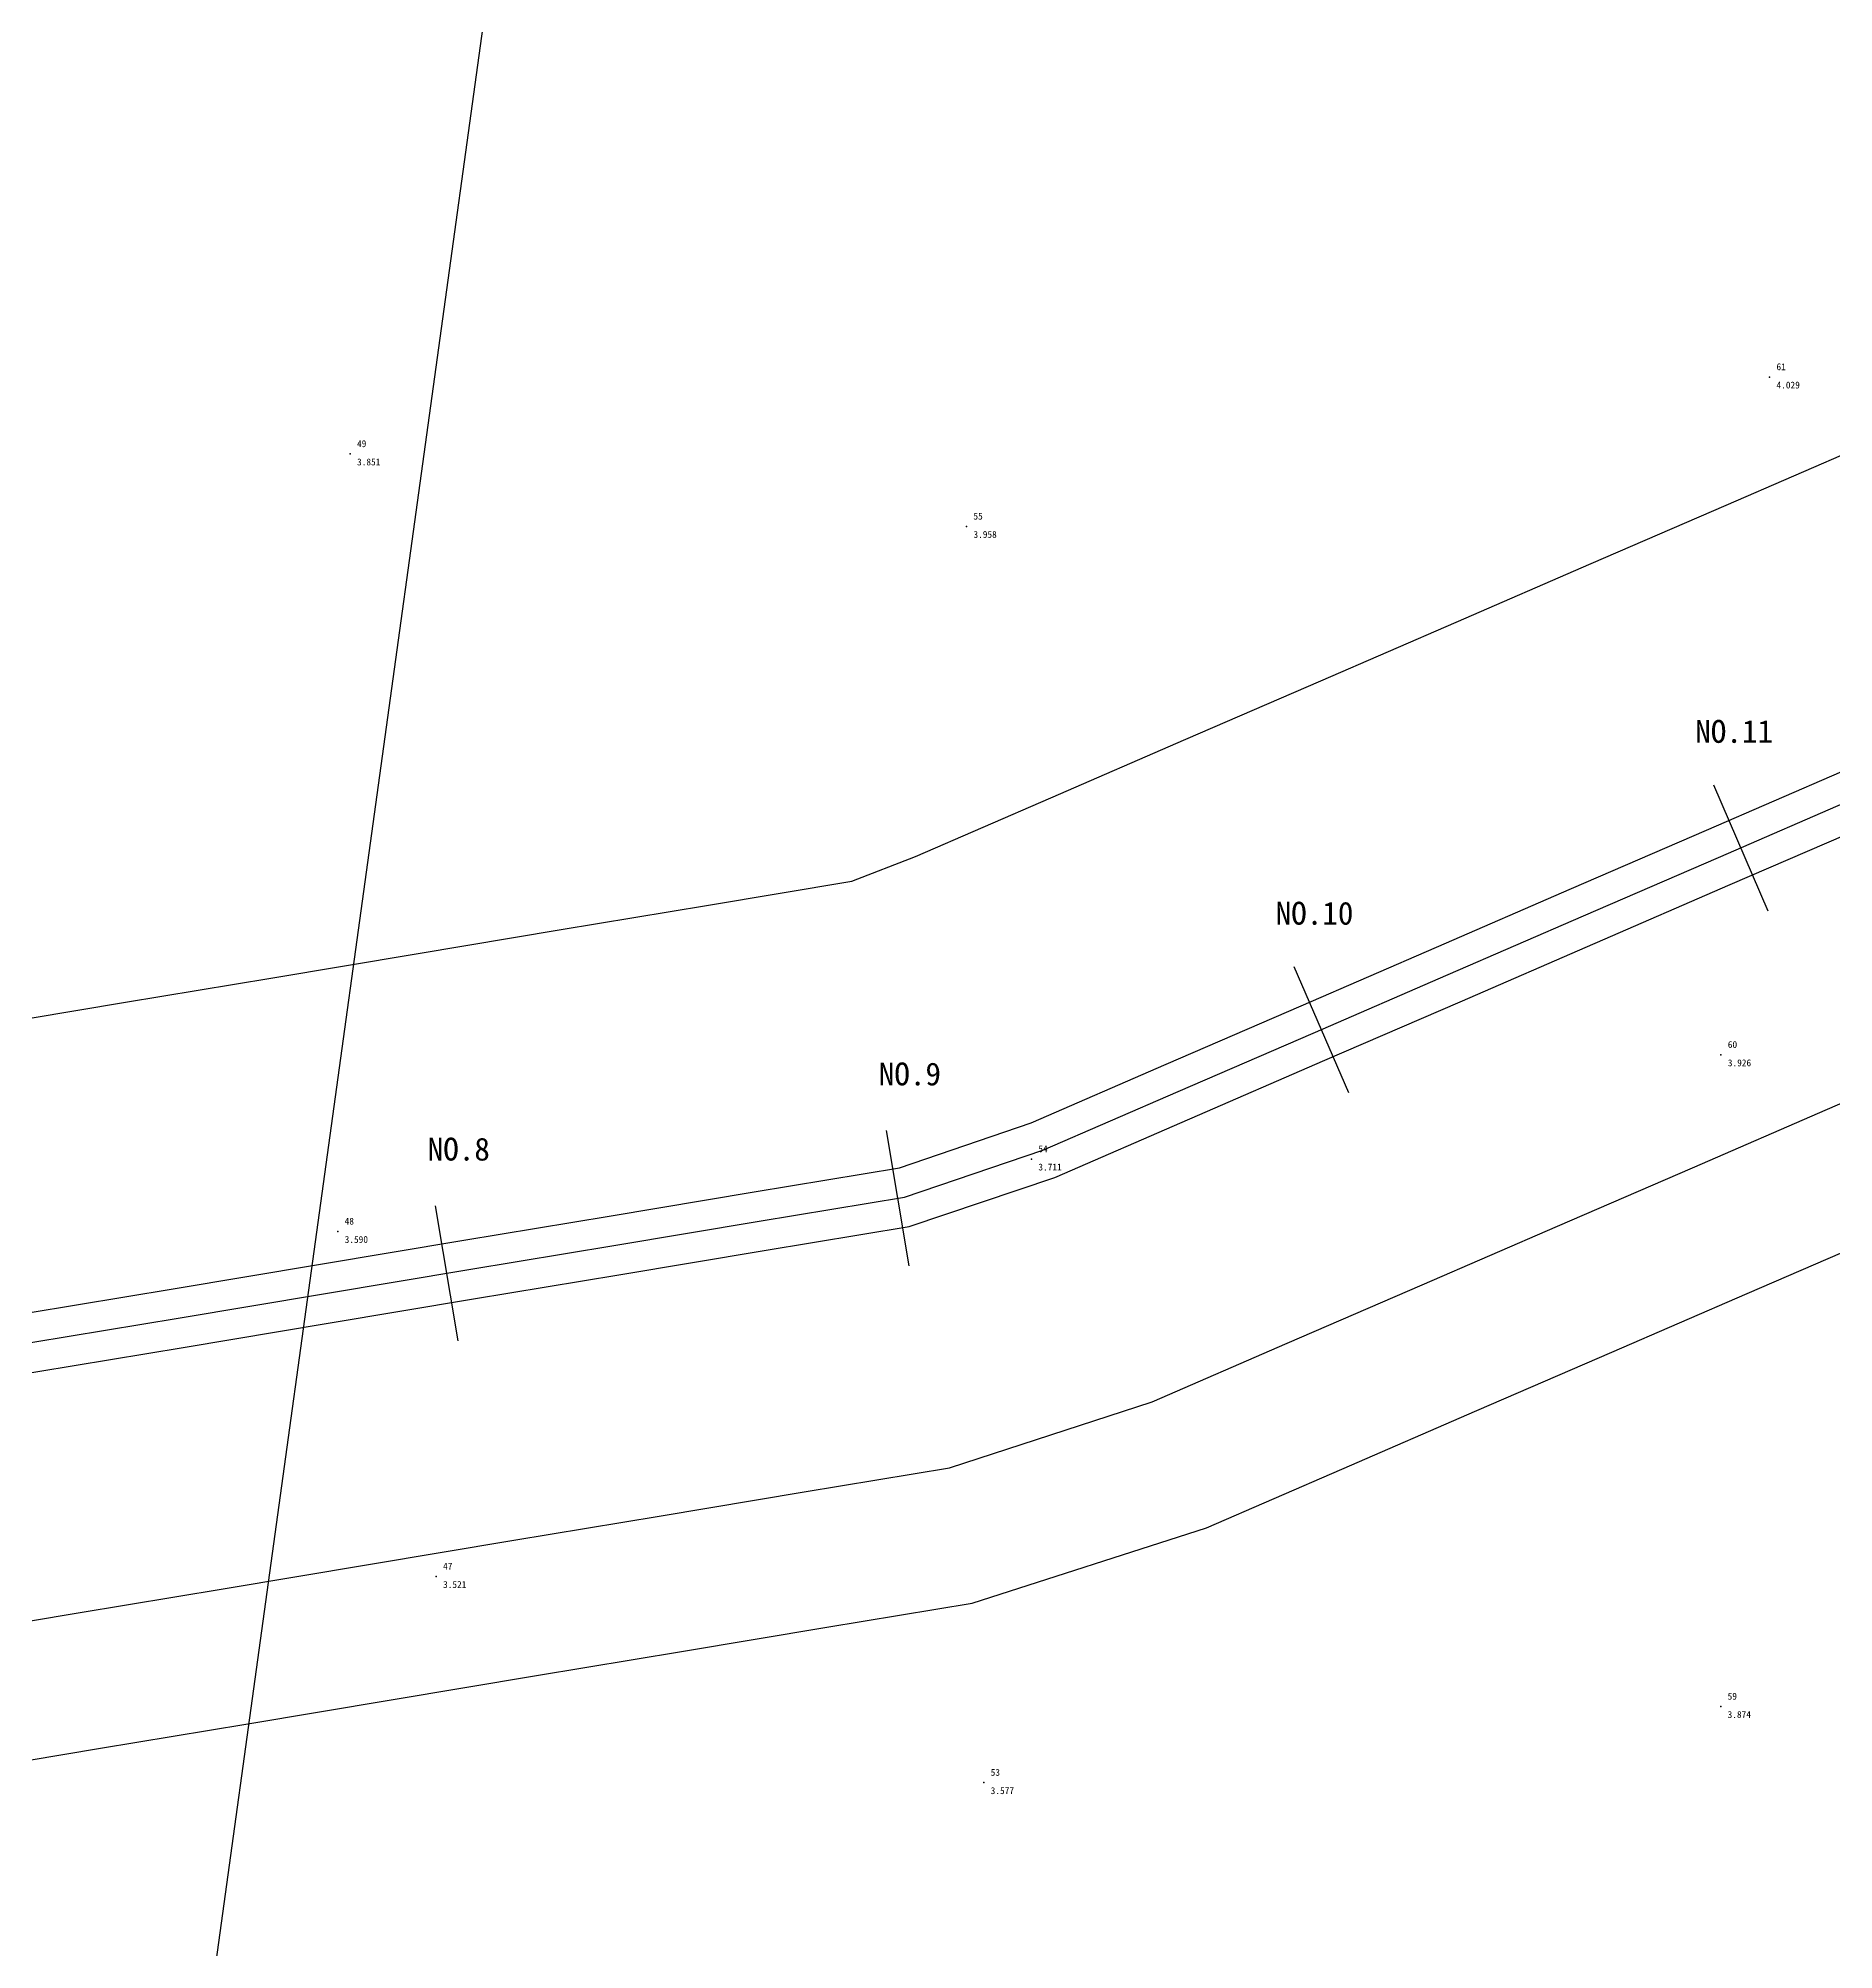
# Model space of a CAD drawing. Header units: millimetres. Extents: x 251155 to 251723, y 283328 to 283664.
# Drawn here: x 251340 to 251418.5, y 283396.7 to 283480.3 of the extents above; entities that cross this region are included whole.
import ezdxf

# ---------------------------------------------------------------- set-up
doc = ezdxf.new("R2010")
doc.units = ezdxf.units.MM
for name, color, linetype in [('CL', 1, 'Continuous'), ('PointElev', 7, 'Continuous'), ('PointNum', 7, 'Continuous'), ('PointPnt', 6, 'Continuous'), ('도로', 8, 'Continuous'), ('수로', 5, 'Continuous'), ('지번', 3, 'Continuous'), ('측점', 2, 'Continuous')]:
    doc.layers.add(name, color=color, linetype=linetype)

msp = doc.modelspace()

# ---------------------------------------------------------------- linework, layer by layer
at = {"layer": 'CL'}
msp.add_lwpolyline([(251295.276, 283415.879), (251301.628, 283416.938), (251307.98, 283417.997), (251314.332, 283419.055), (251320.683, 283420.114), (251327.035, 283421.173), (251333.387, 283422.231), (251339.739, 283423.29), (251346.09, 283424.348), (251352.442, 283425.407), (251358.794, 283426.466), (251365.146, 283427.524), (251371.498, 283428.583), (251377.849, 283429.642), (251383.908, 283431.693), (251389.816, 283434.254), (251395.725, 283436.814), (251401.633, 283439.374), (251407.542, 283441.935), (251413.45, 283444.495), (251419.359, 283447.055)], dxfattribs=at)
at = {"layer": 'PointPnt'}
for p in [(251415.689, 283465.502, 4.029), (251353.612, 283462.138, 3.851), (251380.569, 283458.968, 3.958), (251413.56, 283435.861, 3.926), (251383.408, 283431.302, 3.711), (251353.07, 283428.136, 3.59), (251357.374, 283413.046, 3.521), (251413.55, 283407.358, 3.874), (251381.322, 283404.03, 3.577)]:
    msp.add_point(p, dxfattribs=at)
at = {"layer": '도로'}
for points in [[(251299.327, 283430.748), (251305.678, 283431.806), (251312.03, 283432.865), (251318.382, 283433.923), (251324.734, 283434.982), (251331.085, 283436.041), (251337.437, 283437.099), (251343.789, 283438.158), (251350.141, 283439.217), (251356.492, 283440.275), (251362.844, 283441.334), (251369.196, 283442.392), (251375.548, 283443.451), (251378.341, 283444.539), (251384.25, 283447.1), (251390.158, 283449.66), (251396.067, 283452.22), (251401.975, 283454.781), (251407.884, 283457.341), (251413.792, 283459.901), (251419.701, 283462.462)], [(251297.249, 283404.043), (251303.601, 283405.101), (251309.953, 283406.16), (251316.304, 283407.219), (251322.656, 283408.277), (251329.008, 283409.336), (251335.36, 283410.394), (251341.712, 283411.453), (251348.063, 283412.512), (251354.415, 283413.57), (251360.767, 283414.629), (251367.119, 283415.688), (251373.47, 283416.746), (251379.822, 283417.805), (251388.679, 283420.683), (251394.588, 283423.243), (251400.496, 283425.803), (251406.405, 283428.364), (251412.313, 283430.924), (251418.222, 283433.484), (251424.13, 283436.045)], [(251298.236, 283398.124), (251304.587, 283399.183), (251310.939, 283400.242), (251317.291, 283401.3), (251323.643, 283402.359), (251329.994, 283403.417), (251336.346, 283404.476), (251342.698, 283405.535), (251349.05, 283406.593), (251355.401, 283407.652), (251361.753, 283408.711), (251368.105, 283409.769), (251374.457, 283410.828), (251380.808, 283411.886), (251391.065, 283415.177), (251396.973, 283417.738), (251402.882, 283420.298), (251408.79, 283422.858), (251414.699, 283425.419), (251420.607, 283427.979)]]:
    msp.add_lwpolyline(points, dxfattribs=at)
at = {"layer": '수로'}
for points in [[(251295.063, 283417.162), (251301.414, 283418.22), (251307.766, 283419.279), (251314.118, 283420.338), (251320.47, 283421.396), (251326.821, 283422.455), (251333.173, 283423.513), (251339.525, 283424.572), (251345.877, 283425.631), (251352.229, 283426.689), (251358.58, 283427.748), (251364.932, 283428.807), (251371.284, 283429.865), (251377.636, 283430.924), (251383.391, 283432.886), (251389.299, 283435.447), (251395.208, 283438.007), (251401.116, 283440.567), (251407.025, 283443.128), (251412.933, 283445.688), (251418.842, 283448.248)], [(251295.49, 283414.597), (251301.842, 283415.656), (251308.194, 283416.714), (251314.545, 283417.773), (251320.897, 283418.832), (251327.249, 283419.89), (251333.601, 283420.949), (251339.952, 283422.007), (251346.304, 283423.066), (251352.656, 283424.125), (251359.008, 283425.183), (251365.359, 283426.242), (251371.711, 283427.301), (251378.063, 283428.359), (251384.425, 283430.501), (251390.333, 283433.061), (251396.242, 283435.621), (251402.15, 283438.182), (251408.059, 283440.742), (251413.967, 283443.302), (251419.876, 283445.863)]]:
    msp.add_lwpolyline(points, dxfattribs=at)
at = {"layer": '지번'}
msp.add_line((251340, 283340), (251380, 283630), dxfattribs=at)
at = {"layer": '측점'}
for p, q in [((251413.231, 283447.67), (251415.617, 283442.164)), ((251394.88, 283439.718), (251397.266, 283434.212)), ((251377.058, 283432.551), (251378.044, 283426.633)), ((251357.33, 283429.263), (251358.316, 283423.345))]:
    msp.add_line(p, q, dxfattribs=at)

# ---------------------------------------------------------------- texts
at = {"layer": 'PointElev'}
for s, p in [('4.029', (251415.989, 283465.002)), ('3.851', (251353.912, 283461.638)), ('3.958', (251380.869, 283458.468)), ('3.926', (251413.86, 283435.361)), ('3.711', (251383.708, 283430.802)), ('3.590', (251353.37, 283427.636)), ('3.521', (251357.674, 283412.546)), ('3.874', (251413.85, 283406.858)), ('3.577', (251381.622, 283403.53))]:
    msp.add_text(s, height=0.3, dxfattribs=at).set_placement(p)
at = {"layer": 'PointNum'}
for s, p in [('61', (251415.989, 283465.802)), ('49', (251353.912, 283462.438)), ('55', (251380.869, 283459.268)), ('60', (251413.86, 283436.161)), ('54', (251383.708, 283431.602)), ('48', (251353.37, 283428.436)), ('47', (251357.674, 283413.346)), ('59', (251413.85, 283407.658)), ('53', (251381.622, 283404.33))]:
    msp.add_text(s, height=0.3, dxfattribs=at).set_placement(p)
at = {"layer": '측점'}
for s, p in [('NO.11', (251412.436, 283449.505)), ('NO.10', (251394.085, 283441.553)), ('NO.9', (251376.729, 283434.524)), ('NO.8', (251357.001, 283431.236))]:
    msp.add_text(s, height=1, dxfattribs=at).set_placement(p)

doc.saveas('drawing.dxf')
